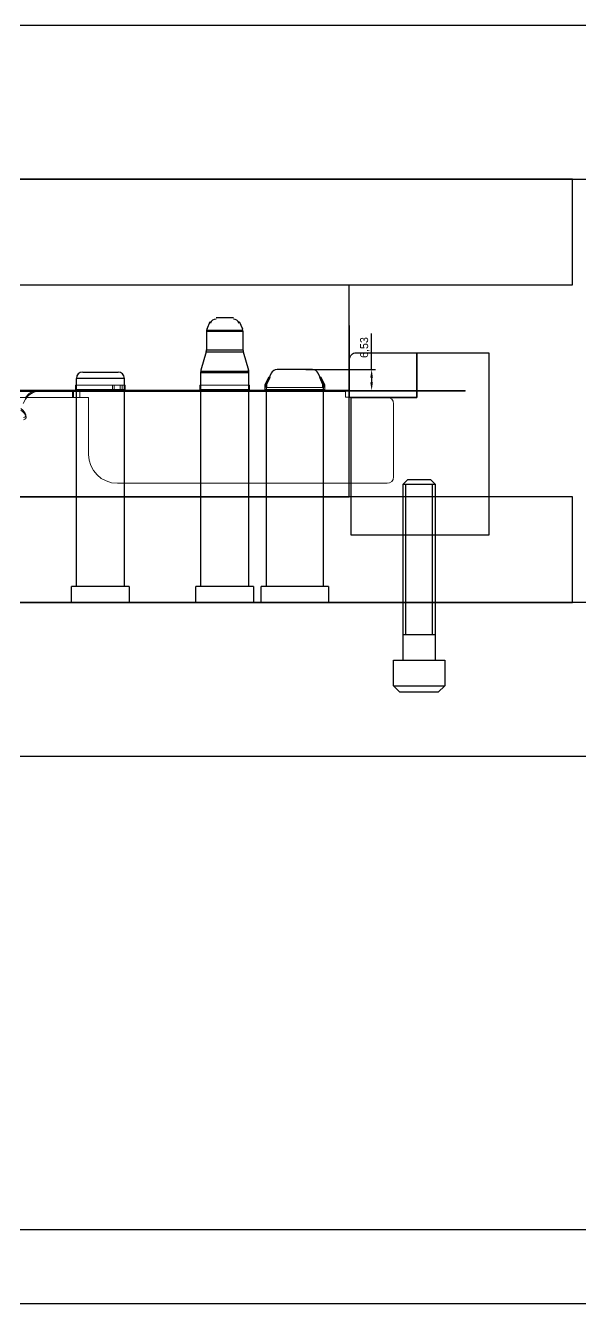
# Model space of a CAD drawing. Header units: millimetres. Extents: x 7017 to 8664, y 4331 to 5546.
# Drawn here: x 7917.9 to 8091.3, y 4331.4 to 4730.7 of the extents above; entities that cross this region are included whole.
import ezdxf

# ---------------------------------------------------------------- set-up
doc = ezdxf.new("R2010")
doc.units = ezdxf.units.MM
doc.linetypes.add('DASHED', pattern=[0])
doc.layers.add('01', color=7, linetype='Continuous', lineweight=25)
for name, color, linetype in [('B1', 8, 'Continuous'), ('DIE', 171, 'Continuous'), ('LB', 9, 'Continuous'), ('LP', 8, 'Continuous'), ('MATER', 5, 'Continuous'), ('PH', 71, 'Continuous'), ('PH2', 7, 'Continuous'), ('PS', 13, 'Continuous'), ('PS2', 7, 'Continuous'), ('PUNCH', 2, 'Continuous'), ('UP', 12, 'Continuous')]:
    doc.layers.add(name, color=color, linetype=linetype)
doc.styles.get("Standard").update_dxf_attribs({"font": 'c2.shx', "bigfont": 'ctxt.shx'})
doc.dimstyles.new('Annotative', dxfattribs={"dimscale": 0, "dimtxt": 2.5, "dimasz": 2.5, "dimexe": 1.25, "dimexo": 0.625, "dimtad": 1, "dimtxsty": 'Standard', "dimcen": 2.5, "dimazin": 3, "dimtfac": 1, "dimtmove": 0, "dimatfit": 3})

# ---------------------------------------------------------------- blocks, each defined once
blk = doc.blocks.new('*D355')
at = {"layer": 'Defpoints', "color": 0}
for p in [(8004.81, 4623.21), (8018.59, 4616.69), (8026.01, 4616.69)]:
    blk.add_point(p, dxfattribs=at)
at = {"layer": 'PS', "color": 0, "lineweight": -2}
for p, q in [((8026.01, 4623.21), (8026.01, 4634.46)), ((8005.43, 4623.21), (8027.26, 4623.21)), ((8026.01, 4620.71), (8026.01, 4619.19)), ((8019.21, 4616.69), (8027.26, 4616.69))]:
    blk.add_line(p, q, dxfattribs=at)
at = {"layer": 'PS', "color": 0}
for points in [[(8026.42, 4620.71), (8025.59, 4620.71), (8026.01, 4623.21)], [(8025.59, 4619.19), (8026.42, 4619.19), (8026.01, 4616.69)]]:
    blk.add_solid(points, dxfattribs=at)
at = {"layer": 'PS', "color": 0, "insert": (8023.89, 4630.09), "char_height": 2.5, "attachment_point": 5, "rotation": 90}
blk.add_mtext('6,53', dxfattribs=at)

msp = doc.modelspace()

# ---------------------------------------------------------------- linework, layer by layer
for centre, start, end in [((7977.411, 4636.939), 90, 156.25051), ((7982.8, 4636.939), 23.74949, 90)]:
    msp.add_arc(centre, 2, start, end)
at = {"layer": '01'}
for p, q in [((7977.411, 4639.439), (7982.8, 4639.439)), ((7974.448, 4635.567), (7985.763, 4635.567)), ((7974.575, 4635.961), (7975.58, 4638.245)), ((7984.631, 4638.245), (7985.636, 4635.961)), ((7974.405, 4635.155), (7974.405, 4629.336)), ((7974.405, 4635.155), (7985.805, 4635.155)), ((7985.805, 4635.155), (7985.805, 4629.336)), ((7974.329, 4628.787), (7972.682, 4623.018)), ((7974.329, 4628.787), (7985.882, 4628.787)), ((7974.405, 4629.336), (7985.805, 4629.336)), ((7985.882, 4628.787), (7987.529, 4623.018)), ((7933.755, 4555.436), (7933.755, 4620.436)), ((7948.755, 4620.436), (7933.755, 4620.436)), ((7935.755, 4622.436), (7946.755, 4622.436)), ((7948.755, 4555.436), (7948.755, 4620.436)), ((7972.605, 4555.436), (7972.605, 4622.469)), ((7972.605, 4622.305), (7987.605, 4622.305)), ((7972.625, 4622.748), (7987.586, 4622.748)), ((7987.605, 4555.436), (7987.605, 4622.469)), ((7932.255, 4550.436), (7932.255, 4555.436)), ((7950.255, 4555.436), (7932.255, 4555.436)), ((7950.255, 4555.436), (7950.255, 4550.436)), ((7971.105, 4550.436), (7971.105, 4555.436)), ((7989.105, 4555.436), (7971.105, 4555.436)), ((7989.105, 4555.436), (7989.105, 4550.436)), ((7950.255, 4550.436), (7932.255, 4550.436)), ((7989.105, 4550.436), (7971.105, 4550.436))]:
    msp.add_line(p, q, dxfattribs=at)
for centre, start, end in [((7976.405, 4635.155), 156.25051, 180), ((7983.805, 4635.155), 0, 23.74949), ((7972.405, 4629.336), 344.07054, 0), ((7987.805, 4629.336), 180, 195.92946), ((7935.755, 4620.436), 90, 180), ((7946.755, 4620.436), 0, 90), ((7974.605, 4622.469), 164.07054, 180), ((7985.605, 4622.469), 0, 15.92946)]:
    msp.add_arc(centre, 2, start, end, dxfattribs=at)
at = {"layer": 'B1'}
msp.add_lwpolyline([(7138.76, 4354.436), (7138.76, 4331.436), (8188.76, 4331.436), (8188.76, 4354.436)], close=True, dxfattribs=at)
at = {"layer": 'DIE'}
msp.add_lwpolyline([(8019.11, 4626.436, -0.4142136), (8021.11, 4628.436), (8040.11, 4628.436), (8040.11, 4614.436), (8019.11, 4614.436)], format="xyb", close=True, dxfattribs=at)
at = {"layer": 'LB'}
msp.add_lwpolyline([(7238.76, 4583.436), (7238.76, 4550.436), (8088.76, 4550.436), (8088.76, 4583.436)], close=True, dxfattribs=at)
at = {"layer": 'LP', "color": 7}
for p, q in [((8035.842, 4587.436), (8045.842, 4587.436)), ((8036.676, 4540.436), (8036.676, 4587.436)), ((8045.009, 4540.436), (8045.009, 4587.436)), ((8035.842, 4540.436), (8045.842, 4540.436)), ((8035.842, 4532.436), (8045.842, 4532.436)), ((8032.842, 4524.436), (8048.842, 4524.436))]:
    msp.add_line(p, q, dxfattribs=at)
msp.add_lwpolyline([(8034.842, 4522.436), (8032.842, 4524.436), (8032.842, 4532.436), (8035.842, 4532.436), (8035.842, 4587.436), (8037.271, 4588.865), (8044.414, 4588.865), (8045.842, 4587.436), (8045.842, 4532.436), (8048.842, 4532.436), (8048.842, 4524.436), (8046.842, 4522.436)], close=True, dxfattribs=at)
at = {"layer": 'LP'}
msp.add_lwpolyline([(7138.76, 4550.436), (7138.76, 4502.436), (8188.76, 4502.436), (8188.76, 4550.436)], close=True, dxfattribs=at)
at = {"layer": 'MATER', "color": 155, "linetype": 'DASHED', "lineweight": 13}
for p, q in [((8018.86, 4636.943), (8019.11, 4636.936)), ((8019.11, 4636.936), (8018.86, 4636.942)), ((8018.86, 4636.936), (8019.11, 4636.936)), ((8018.86, 4636.936), (8019.11, 4636.936)), ((8019.11, 4636.936), (8018.86, 4636.936)), ((8018.985, 4636.936), (8018.86, 4636.936)), ((8018.86, 4636.93), (8019.11, 4636.923)), ((8018.86, 4636.93), (8019.11, 4636.924)), ((8018.86, 4636.463), (8019.11, 4636.463)), ((8019.11, 4636.461), (8018.86, 4636.461)), ((8018.86, 4636.442), (8019.11, 4636.436)), ((8019.11, 4636.422), (8018.86, 4636.428)), ((8019.11, 4635.936), (8018.86, 4635.936)), ((8018.86, 4635.936), (8019.11, 4635.936)), ((8018.86, 4635.919), (8019.11, 4635.919)), ((8019.11, 4636.936), (8018.985, 4636.936)), ((7921.201, 4616.336), (7914.306, 4616.336)), ((7914.556, 4616.336), (7932.556, 4616.336)), ((7932.556, 4614.436), (7932.556, 4616.336)), ((7932.556, 4616.336), (7934.806, 4616.336)), ((7932.806, 4614.436), (7932.806, 4616.336)), ((7949.005, 4616.936), (7933.505, 4616.936)), ((8017.86, 4616.686), (7934.806, 4616.686)), ((7934.806, 4616.686), (7934.806, 4616.336)), ((8017.86, 4616.436), (7934.806, 4616.436)), ((7934.806, 4614.436), (7934.806, 4616.336)), ((7934.806, 4616.336), (8017.86, 4616.336)), ((7945.524, 4616.936), (7945.525, 4616.936)), ((7947.421, 4616.936), (7947.421, 4616.936)), ((7972.605, 4616.936), (7987.605, 4616.936)), ((8011.355, 4616.936), (7992.655, 4616.936)), ((7993.005, 4616.936), (8011.005, 4616.936)), ((8015.281, 4616.686), (8015.281, 4616.436)), ((8017.86, 4616.686), (8017.86, 4616.436)), ((8017.86, 4616.686), (8017.86, 4616.436)), ((8018.36, 4616.686), (8018.36, 4616.436)), ((8018.36, 4616.436), (8018.36, 4616.686)), ((8018.36, 4616.686), (8018.36, 4616.436)), ((8018.36, 4616.436), (8018.36, 4616.686)), ((8053.26, 4616.436), (8053.26, 4616.686)), ((8055.26, 4616.436), (8055.26, 4616.686))]:
    msp.add_line(p, q, dxfattribs=at)
at = {"layer": 'MATER', "color": 92, "linetype": 'Continuous', "lineweight": 13}
for p, q in [((8019.094, 4636.936), (8018.86, 4636.942)), ((8018.86, 4636.936), (8019.11, 4636.936)), ((8018.86, 4635.71), (8018.86, 4636.936)), ((8018.86, 4636.936), (8019.11, 4636.936)), ((8018.86, 4616.786), (8018.86, 4635.71)), ((8019.11, 4636.936), (8019.11, 4635.71)), ((8019.11, 4616.786), (8019.11, 4635.71)), ((7992.655, 4618.467), (7993.762, 4620.84)), ((7992.974, 4618.467), (7994.043, 4620.84)), ((7994.305, 4620.714), (7993.312, 4618.508)), ((7993.762, 4620.84), (7994.043, 4620.84)), ((7994.043, 4620.84), (7994.305, 4620.714)), ((8009.968, 4620.84), (8009.705, 4620.714)), ((8009.705, 4620.714), (8010.698, 4618.508)), ((8010.249, 4620.84), (8009.968, 4620.84)), ((8011.037, 4618.467), (8009.968, 4620.84)), ((8011.355, 4618.467), (8010.249, 4620.84)), ((7945.002, 4618.286), (7933.505, 4618.286)), ((7933.505, 4618.286), (7933.505, 4616.936)), ((7945.525, 4618.286), (7945.002, 4618.286)), ((7945.002, 4616.936), (7945.002, 4618.286)), ((7947.421, 4618.286), (7945.524, 4618.286)), ((7945.525, 4616.936), (7945.525, 4618.286)), ((7948.039, 4618.286), (7947.421, 4618.286)), ((7947.421, 4618.286), (7947.421, 4616.936)), ((7949.005, 4618.286), (7948.039, 4618.286)), ((7948.039, 4618.286), (7948.039, 4616.936)), ((7949.005, 4616.936), (7949.005, 4618.286)), ((7987.855, 4618.286), (7972.355, 4618.286)), ((7972.355, 4618.286), (7972.355, 4616.936)), ((7987.855, 4616.936), (7987.855, 4618.286)), ((7992.655, 4618.488), (7992.655, 4616.936)), ((7992.974, 4618.467), (7992.655, 4618.467)), ((7992.974, 4618.488), (7992.974, 4617.575)), ((8011.037, 4617.575), (7992.974, 4617.575)), ((7993.312, 4617.575), (7993.312, 4618.494)), ((8010.698, 4618.508), (8010.698, 4617.575)), ((8011.037, 4618.467), (8011.355, 4618.467)), ((8011.037, 4617.575), (8011.037, 4618.467)), ((8011.355, 4616.936), (8011.355, 4618.467)), ((8017.86, 4616.436), (8017.86, 4616.336)), ((8017.86, 4614.536), (8017.86, 4616.336)), ((7934.806, 4614.436), (7932.806, 4614.436)), ((7934.806, 4614.436), (7937.556, 4614.436)), ((7937.556, 4614.436), (7937.556, 4596.686)), ((8030.86, 4614.536), (8017.86, 4614.536)), ((8032.86, 4589.686), (8032.86, 4612.536)), ((8030.86, 4587.686), (7946.556, 4587.686))]:
    msp.add_line(p, q, dxfattribs=at)
at = {"layer": 'MATER', "color": 155, "linetype": 'Continuous', "lineweight": 13}
for p, q in [((8018.86, 4636.936), (8019.11, 4636.936)), ((8019.11, 4636.936), (8018.86, 4636.936)), ((8019.11, 4635.71), (8018.86, 4635.71)), ((7932.806, 4616.336), (7921.201, 4616.336)), ((7934.806, 4616.336), (7932.806, 4616.336)), ((7945.002, 4616.936), (7933.505, 4616.936)), ((7934.806, 4616.336), (7934.806, 4616.436)), ((8017.86, 4616.336), (7934.806, 4616.336)), ((7934.806, 4616.336), (7934.806, 4614.436)), ((7945.524, 4616.936), (7947.421, 4616.936)), ((7949.005, 4616.936), (7948.039, 4616.936)), ((7987.855, 4616.936), (7972.355, 4616.936)), ((8002.005, 4616.936), (7992.655, 4616.936)), ((8011.355, 4616.936), (8002.005, 4616.936)), ((8014.281, 4616.436), (8014.281, 4616.686)), ((8015.281, 4616.686), (8015.281, 4616.436)), ((8016.281, 4616.686), (8016.281, 4616.436)), ((8054.781, 4616.436), (8054.781, 4616.686))]:
    msp.add_line(p, q, dxfattribs=at)
at = {"layer": 'MATER', "color": 92, "linetype": 'DASHED', "lineweight": 13}
for p, q in [((8019.11, 4636.93), (8018.86, 4636.936)), ((8019.11, 4636.936), (8019.094, 4636.936)), ((7993.005, 4618.508), (7994.034, 4620.714)), ((7994.034, 4620.714), (7993.762, 4620.84)), ((7994.034, 4620.714), (7994.305, 4620.714)), ((8009.977, 4620.714), (8009.705, 4620.714)), ((8009.977, 4620.714), (8010.249, 4620.84)), ((8011.005, 4618.508), (8009.977, 4620.714)), ((7933.755, 4618.286), (7933.755, 4616.936)), ((7948.755, 4616.936), (7948.755, 4618.286)), ((7972.605, 4618.286), (7972.605, 4616.936)), ((7987.605, 4616.936), (7987.605, 4618.286)), ((7993.005, 4618.508), (7993.312, 4618.508)), ((7993.005, 4618.494), (7993.005, 4616.936)), ((8011.005, 4618.508), (8010.698, 4618.508)), ((8011.005, 4616.936), (8011.005, 4618.508)), ((8017.86, 4616.436), (8017.86, 4616.686)), ((8019.11, 4617.563), (8018.86, 4617.563))]:
    msp.add_line(p, q, dxfattribs=at)
at = {"layer": 'MATER', "color": 30, "linetype": 'Continuous', "lineweight": 13}
for p, q in [((8014.281, 4616.686), (7313.281, 4616.686)), ((8014.281, 4616.436), (7313.281, 4616.436)), ((7917.866, 4613.936), (7917.111, 4612.628))]:
    msp.add_line(p, q, dxfattribs=at)
at = {"layer": 'MATER', "color": 1, "linetype": 'DASHED', "lineweight": 13}
for p, q in [((7932.556, 4614.436), (7932.556, 4616.336)), ((7914.306, 4614.436), (7918.196, 4614.436))]:
    msp.add_line(p, q, dxfattribs=at)
at = {"layer": 'MATER', "color": 1, "linetype": 'Continuous', "lineweight": 13}
for p, q in [((7932.806, 4616.336), (7932.806, 4614.436)), ((8014.281, 4616.686), (8015.281, 4616.686)), ((8015.281, 4616.436), (8014.281, 4616.436)), ((8015.281, 4616.686), (8015.281, 4616.436)), ((8015.281, 4616.686), (8016.281, 4616.686)), ((8016.281, 4616.436), (8015.281, 4616.436)), ((8054.781, 4616.686), (8016.281, 4616.686)), ((8054.781, 4616.436), (8016.281, 4616.436)), ((8054.781, 4616.686), (8055.26, 4616.686)), ((8055.26, 4616.436), (8054.781, 4616.436)), ((8055.26, 4616.686), (8055.26, 4616.436)), ((7918.196, 4614.436), (7932.806, 4614.436))]:
    msp.add_line(p, q, dxfattribs=at)
at = {"layer": 'MATER', "color": 30, "linetype": 'DASHED', "lineweight": 13}
for p, q in [((8016.86, 4616.436), (8016.86, 4616.686)), ((8017.602, 4616.436), (8017.602, 4616.686)), ((8018.86, 4619.235), (8019.11, 4619.235)), ((8018.86, 4618.154), (8019.11, 4618.154))]:
    msp.add_line(p, q, dxfattribs=at)
msp.add_arc((7921.907, 4611.936), 4.75, 90, 150, dxfattribs=at)
at = {"layer": 'MATER', "color": 30, "linetype": 'Continuous', "lineweight": 13}
msp.add_arc((7922.196, 4611.436), 5, 90, 150, dxfattribs=at)
at = {"layer": 'MATER', "color": 252, "linetype": 'DASHED', "lineweight": 13}
msp.add_arc((7932.906, 4616.336), 0.35, 90, 180, dxfattribs=at)
at = {"layer": 'MATER', "color": 252, "linetype": 'Continuous', "lineweight": 13}
msp.add_arc((7932.906, 4616.336), 0.1, 90, 180, dxfattribs=at)
at = {"layer": 'MATER', "color": 92, "linetype": 'DASHED', "lineweight": 13}
for centre, radius, start, end in [((7933.255, 4616.936), 0.5, 270, 0), ((7949.255, 4616.936), 0.5, 180, 270), ((7972.105, 4616.936), 0.5, 270, 0), ((7988.105, 4616.936), 0.5, 180, 270), ((7992.505, 4616.936), 0.5, 270, 0), ((8011.505, 4616.936), 0.5, 180, 270), ((8018.76, 4616.786), 0.35, 270, 343.39786)]:
    msp.add_arc(centre, radius, start, end, dxfattribs=at)
at = {"layer": 'MATER', "color": 92, "linetype": 'Continuous', "lineweight": 13}
for centre, radius, start, end in [((7933.255, 4616.936), 0.25, 270, 0), ((7949.255, 4616.936), 0.25, 180, 270), ((7972.105, 4616.936), 0.25, 270, 0), ((7988.105, 4616.936), 0.25, 180, 270), ((7992.405, 4616.936), 0.25, 270, 0), ((8011.605, 4616.936), 0.25, 180, 270), ((8018.76, 4616.786), 0.1, 270, 0), ((8018.76, 4616.786), 0.35, 343.39781, 0), ((8030.86, 4612.536), 2, 0, 90), ((7946.556, 4596.686), 9, 180, 270), ((8030.86, 4589.686), 2, 270, 0)]:
    msp.add_arc(centre, radius, start, end, dxfattribs=at)
at = {"layer": 'MATER', "color": 155, "linetype": 'DASHED', "lineweight": 13}
for centre, major_axis in [((7910.649, 4611.436), (-7.373, 3.422)), ((7910.938, 4611.936), (-7.004, 3.251)), ((7910.938, 4611.936), (-7.004, 3.251))]:
    msp.add_ellipse(centre, major_axis=major_axis, ratio=0.2670377, start_param=2.7784814, end_param=3.9623395, dxfattribs=at)
at = {"layer": 'MATER', "color": 155, "linetype": 'Continuous', "lineweight": 13}
msp.add_ellipse((7910.649, 4611.436), major_axis=(-7.373, 3.422), ratio=0.2670377, start_param=2.7784814, end_param=3.9623395, dxfattribs=at)
at = {"layer": 'MATER', "color": 92, "linetype": 'Continuous', "lineweight": 13}
for points, knots in [([(7944.632, 4616.686), (7944.667, 4616.686), (7944.702, 4616.69), (7944.754, 4616.702), (7944.771, 4616.707), (7944.806, 4616.719), (7944.823, 4616.726), (7944.849, 4616.739), (7944.857, 4616.743), (7944.874, 4616.753), (7944.883, 4616.758), (7944.907, 4616.775), (7944.924, 4616.788), (7944.947, 4616.811), (7944.954, 4616.819), (7944.968, 4616.837), (7944.975, 4616.847), (7944.984, 4616.863), (7944.987, 4616.869), (7944.992, 4616.881), (7944.994, 4616.887), (7944.998, 4616.901), (7944.999, 4616.907), (7945.002, 4616.921), (7945.002, 4616.929), (7945.002, 4616.936)], [0, 0, 0, 0, 0.25, 0.25, 0.375, 0.375, 0.5, 0.5, 0.5625, 0.5625, 0.625, 0.625, 0.75, 0.75, 0.8125, 0.8125, 0.875, 0.875, 0.90625, 0.90625, 0.9375, 0.9375, 0.96875, 0.96875, 1, 1, 1, 1]), ([(7948.039, 4616.936), (7948.039, 4616.929), (7948.04, 4616.922), (7948.042, 4616.908), (7948.044, 4616.901), (7948.049, 4616.887), (7948.052, 4616.881), (7948.058, 4616.869), (7948.061, 4616.863), (7948.073, 4616.847), (7948.081, 4616.837), (7948.098, 4616.819), (7948.108, 4616.811), (7948.136, 4616.788), (7948.156, 4616.775), (7948.187, 4616.758), (7948.198, 4616.753), (7948.219, 4616.744), (7948.23, 4616.739), (7948.262, 4616.726), (7948.284, 4616.719), (7948.328, 4616.707), (7948.35, 4616.702), (7948.417, 4616.69), (7948.462, 4616.686), (7948.507, 4616.686)], [0, 0, 0, 0, 0.03125, 0.03125, 0.0625, 0.0625, 0.09375, 0.09375, 0.125, 0.125, 0.1875, 0.1875, 0.25, 0.25, 0.375, 0.375, 0.4375, 0.4375, 0.5, 0.5, 0.625, 0.625, 0.75, 0.75, 1, 1, 1, 1])]:
    msp.add_open_spline(points, degree=3, knots=knots, dxfattribs=at)
at = {"layer": 'MATER', "color": 92, "linetype": 'DASHED', "lineweight": 13}
for points, knots in [([(7944.632, 4616.436), (7944.692, 4616.436), (7944.753, 4616.442), (7944.829, 4616.456), (7944.844, 4616.459), (7944.875, 4616.466), (7944.89, 4616.47), (7944.936, 4616.482), (7944.967, 4616.491), (7945.028, 4616.512), (7945.058, 4616.523), (7945.119, 4616.548), (7945.149, 4616.562), (7945.209, 4616.592), (7945.239, 4616.608), (7945.299, 4616.644), (7945.329, 4616.664), (7945.358, 4616.686)], [0, 0, 0, 0, 0.25, 0.25, 0.3125, 0.3125, 0.375, 0.375, 0.5, 0.5, 0.625, 0.625, 0.75, 0.75, 0.875, 0.875, 1, 1, 1, 1]), ([(7947.613, 4616.686), (7947.647, 4616.664), (7947.682, 4616.645), (7947.753, 4616.609), (7947.788, 4616.592), (7947.843, 4616.569), (7947.861, 4616.562), (7947.898, 4616.548), (7947.917, 4616.542), (7947.972, 4616.523), (7948.01, 4616.511), (7948.122, 4616.48), (7948.198, 4616.464), (7948.352, 4616.442), (7948.429, 4616.436), (7948.507, 4616.436)], [0, 0, 0, 0, 0.125, 0.125, 0.25, 0.25, 0.3125, 0.3125, 0.375, 0.375, 0.5, 0.5, 0.75, 0.75, 1, 1, 1, 1])]:
    msp.add_open_spline(points, degree=3, knots=knots, dxfattribs=at)
at = {"layer": 'PH'}
msp.add_lwpolyline([(7238.76, 4682.686), (7238.76, 4649.686), (8088.76, 4649.686), (8088.76, 4682.686)], close=True, dxfattribs=at)
at = {"layer": 'PH2'}
msp.add_lwpolyline([(8040.11, 4628.436), (8062.61, 4628.436), (8062.61, 4571.436), (8019.61, 4571.436), (8019.61, 4614.436), (8040.11, 4614.436)], close=True, dxfattribs=at)
at = {"layer": 'PS'}
msp.add_lwpolyline([(7308.66, 4649.686), (8018.86, 4649.686), (8018.86, 4616.686), (7308.66, 4616.686)], close=True, dxfattribs=at)
at = {"layer": 'PS2', "linetype": 'Continuous'}
msp.add_lwpolyline([(7308.51, 4616.436), (7308.51, 4583.436), (8019.01, 4583.436), (8019.01, 4616.436)], close=True, dxfattribs=at)
at = {"layer": 'PUNCH'}
for p, q in [((7991.505, 4550.436), (7991.505, 4555.436)), ((8012.505, 4555.436), (7991.505, 4555.436)), ((8012.505, 4555.436), (8012.505, 4550.436)), ((7991.505, 4550.436), (8012.505, 4550.436))]:
    msp.add_line(p, q, dxfattribs=at)
msp.add_lwpolyline([(8011.005, 4555.436), (8011.005, 4618.508), (8009.349, 4622.059, 0.2914734), (8007.537, 4623.214), (7996.473, 4623.214, 0.2914734), (7994.661, 4622.059), (7993.005, 4618.508), (7993.005, 4555.436)], format="xyb", dxfattribs=at)
at = {"layer": 'UP'}
msp.add_lwpolyline([(7138.76, 4730.686), (7138.76, 4682.686), (8188.76, 4682.686), (8188.76, 4730.686)], close=True, dxfattribs=at)

# ---------------------------------------------------------------- dimensions: what is measured, and where the dimension line sits
at = {"layer": 'PS'}
dim = msp.add_linear_dim(base=(8026.006, 4616.686), p1=(8004.809, 4623.214), p2=(8018.586, 4616.686), angle=90, dimstyle='Annotative', dxfattribs=at)
dim.commit()
dim.dimension.update_dxf_attribs({"geometry": '*D355', "text_midpoint": (8026.006, 4630.089), "dimtype": 160})

doc.saveas('drawing.dxf')
